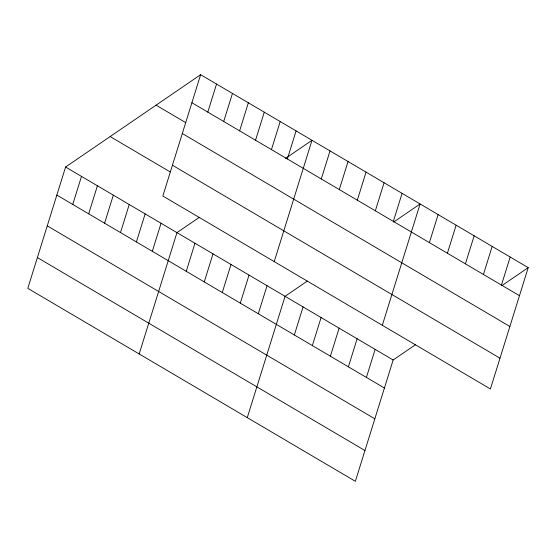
<?xml version="1.0" encoding="UTF-8"?>
<svg xmlns="http://www.w3.org/2000/svg" width="556" height="556" viewBox="0 0 556 556"><rect width="100%" height="100%" fill="white"/><g stroke="black" fill="none" stroke-linecap="round" stroke-linejoin="round"><path stroke-width="0.83" d="M200.633 74.685L162.845 196.011L490.413 388.971L528.2 267.644L200.633 74.685L65.587 167.029L27.8 288.355L355.367 481.315L393.155 359.989L415.436 344.755M72.76 204.455L81.496 176.405M88.675 213.824L97.411 185.773M104.584 223.199L113.32 195.149M120.492 232.568L129.228 204.525M136.408 241.943L145.144 213.893M152.316 251.312L161.052 223.269M207.805 112.11L216.541 84.06M139.174 353.964L176.961 232.637L199.243 217.403M223.714 121.479L232.45 93.429M186.239 271.3L194.975 243.25M239.629 130.855L248.358 102.804M204.26 281.913L212.997 253.863M255.538 140.223L264.274 112.173M222.275 292.525L231.011 264.475M271.446 149.599L280.182 121.549M240.289 303.138L249.025 275.088M287.355 158.967L296.091 130.924M274.219 261.619L312.006 140.293L285.541 158.384M258.311 313.751L267.04 285.701M321.285 178.956L330.021 150.905M247.274 417.639L285.061 296.313L307.343 281.079M339.299 189.568L348.035 161.518M294.339 334.976L303.076 306.926M357.32 200.181L366.05 172.131M312.354 345.589L321.09 317.539M375.335 210.793L384.071 182.743M330.375 356.201L339.111 328.151M393.349 221.406L402.085 193.356M348.39 366.814L357.126 338.764M382.313 325.295L420.1 203.969L393.641 222.066M366.404 377.427L375.14 349.376M429.385 242.631L438.121 214.581M447.399 253.244L456.135 225.194M465.414 263.857L474.15 235.807M483.428 274.469L492.164 246.419M501.449 285.082L510.186 257.032M501.741 285.742L528.2 267.644M191.896 102.735L519.464 295.695M156.069 105.16L185.718 122.626M182.305 133.516L509.88 326.476M172.429 165.229L499.997 358.189M110.151 136.561L170.178 171.915M65.587 167.029L393.155 359.989M56.851 195.08L384.425 388.039M47.267 225.861L374.834 418.821M37.384 257.574L364.958 450.534"/></g></svg>
